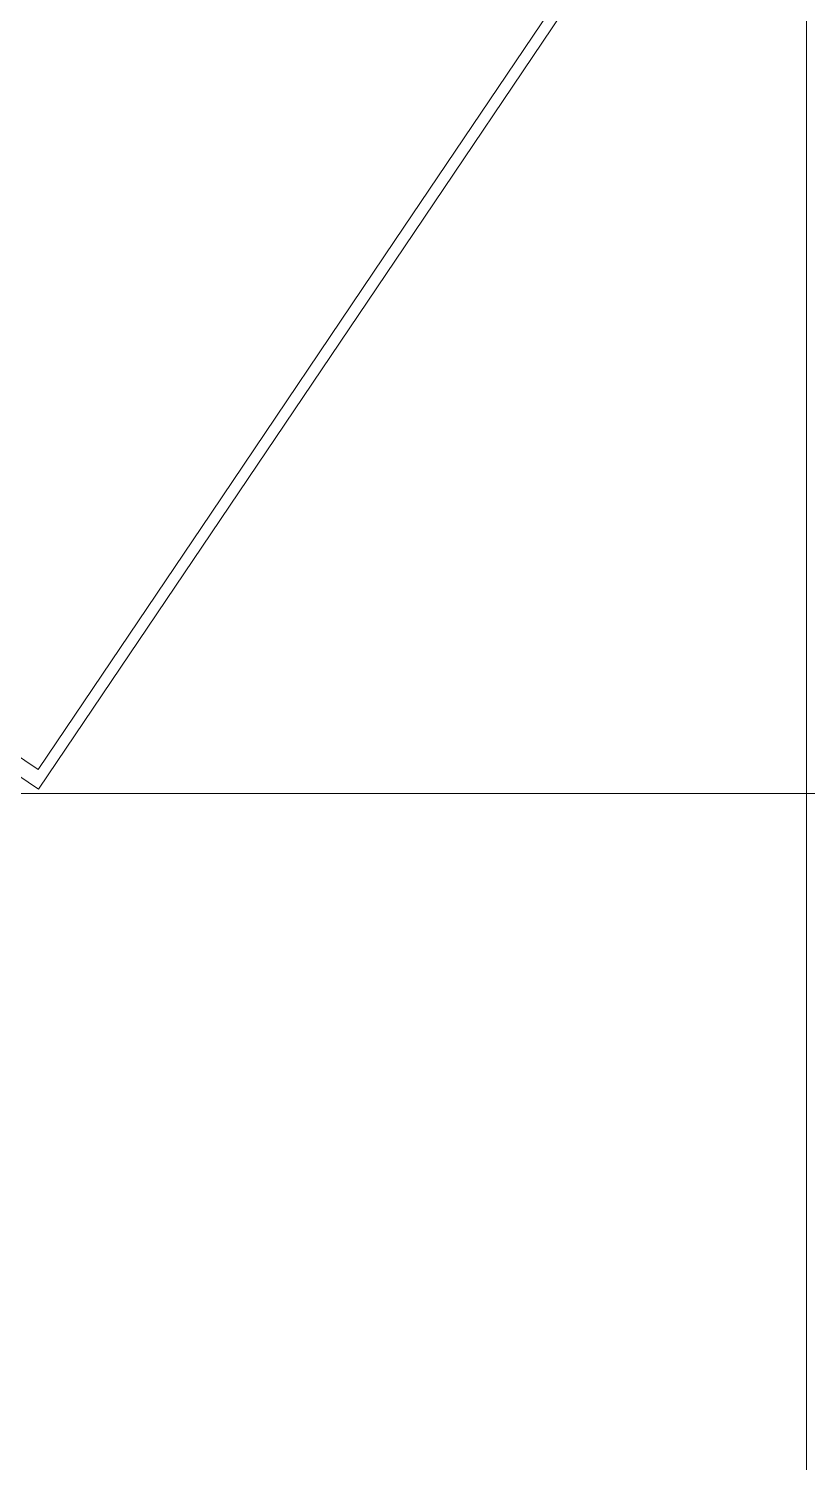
# Model space of a CAD drawing. Header units: inches. Extents: x -1 to 4080, y 0 to 4431.
# Drawn here: x 935 to 1290, y 1010 to 1664 of the extents above; entities that cross this region are included whole.
import ezdxf

# ---------------------------------------------------------------- set-up
doc = ezdxf.new("R2010")
doc.units = ezdxf.units.IN
doc.header["$MEASUREMENT"] = 0
doc.layers.get('0').update_dxf_attribs({"lineweight": 0})
doc.layers.add('煤巷', color=7, linetype='Continuous', lineweight=0)
doc.layers.add('经纬网XDD0800ATX', color=7, linetype='Continuous', lineweight=0)

msp = doc.modelspace()

# ---------------------------------------------------------------- linework, layer by layer
at = {"ltscale": 10}
for p, q in [((1018.42, 1443.4), (1102.26, 1567.78)), ((1106.57, 1564.87), (1022.73, 1440.49)), ((939.54, 1326.39), (1018.42, 1443.4)), ((1022.73, 1440.49), (939.77, 1317.43)), ((788.82, 1427.99), (939.54, 1326.39)), ((784.74, 1421.94), (939.77, 1317.43))]:
    msp.add_line(p, q, dxfattribs=at)
at = {"layer": '煤巷', "lineweight": 9}
for p, q in [((1102.21, 1567.7), (1197.28, 1708.74)), ((1106.57, 1564.87), (1201.64, 1705.91))]:
    msp.add_line(p, q, dxfattribs=at)
at = {"layer": '经纬网XDD0800ATX', "color": 7, "linetype": 'Continuous', "lineweight": 9}
for p, q in [((1289.89, 491.26), (1289.89, 4315.46)), ((3989.89, 1315.46), (89.89, 1315.46))]:
    msp.add_line(p, q, dxfattribs=at)

doc.saveas('drawing.dxf')
